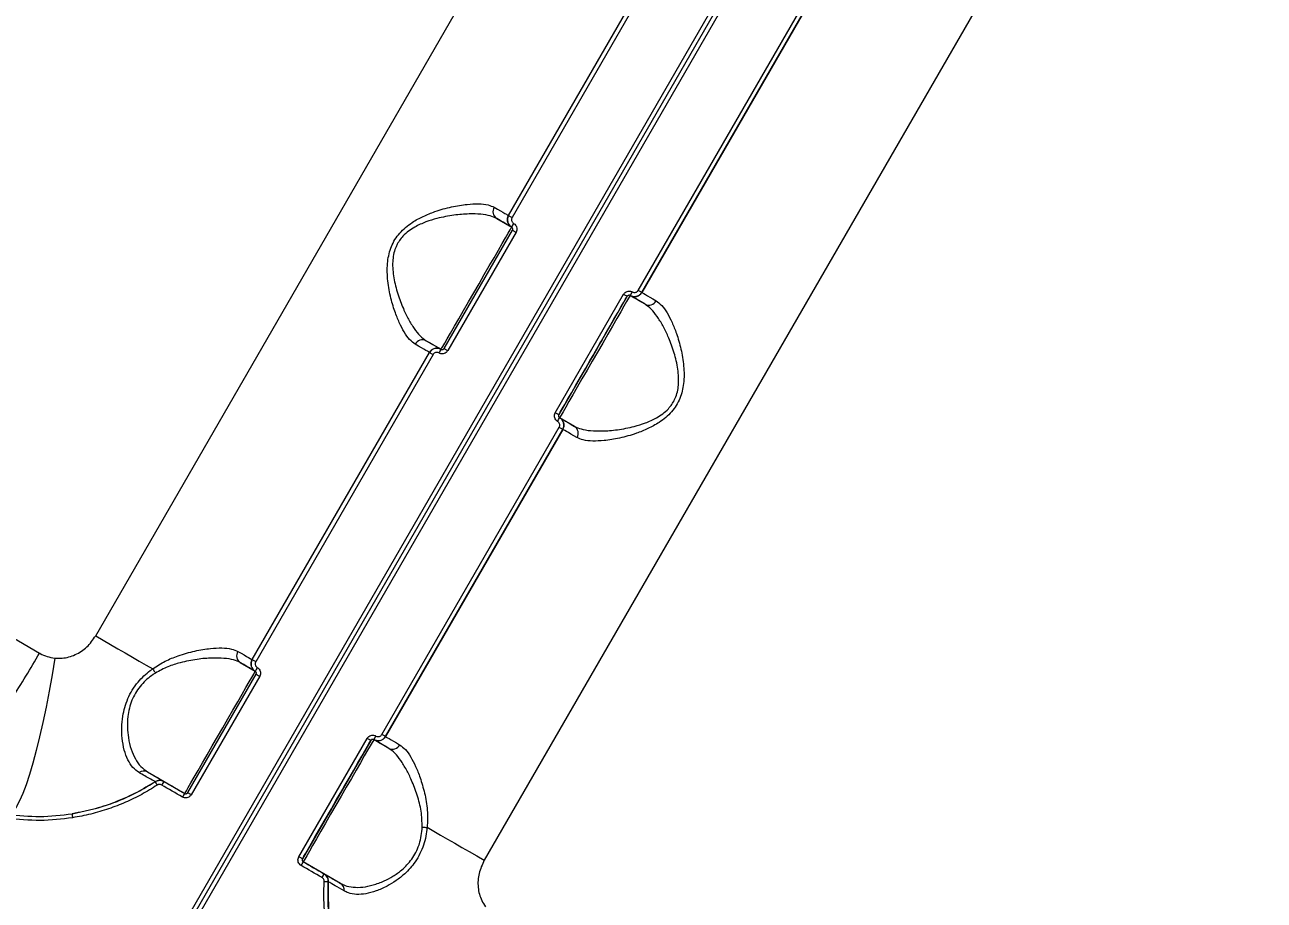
# Model space of a CAD drawing. Header units: millimetres. Extents: x -6006 to 5875, y -6399 to 6717.
# Drawn here: x 1932.2 to 2222.3, y 1506.8 to 1711.7 of the extents above; entities that cross this region are included whole.
import ezdxf

# ---------------------------------------------------------------- set-up
doc = ezdxf.new("R2010")
doc.units = ezdxf.units.MM
for name, color, linetype in [('DIKOM_ОБЪЕКТ', 7, 'Continuous'), ('DIKOM_РАЗМЕР_ЗОНА', 7, 'Continuous'), ('DIKOM_РАЗМЕР_ОБЪЕКТА', 7, 'Continuous')]:
    doc.layers.add(name, color=color, linetype=linetype)
doc.styles.add('style1', font='arial.ttf', dxfattribs={"width": 0.8})
doc.dimstyles.new('1-50', dxfattribs={"dimtxt": 300, "dimasz": 200, "dimexe": 100, "dimexo": 0, "dimgap": 100, "dimtad": 0, "dimdec": 0, "dimtxsty": 'style1', "dimcen": 0, "dimclrd": 7, "dimclre": 7, "dimadec": 1, "dimazin": 2, "dimtfac": 1, "dimtdec": 0, "dimtmove": 1, "dimatfit": 3, "dimfxl": 0, "dimlwd": 25, "dimlwe": 18, "dimarcsym": 0})

# ---------------------------------------------------------------- blocks, each defined once
blk = doc.blocks.new('*D15')
at = {"layer": 'Defpoints', "color": 0, "transparency": 16777216}
for p in [(-4354.46, 4593.05), (3409.28, 4593.05), (-1328.61, -3571.89)]:
    blk.add_point(p, dxfattribs=at)
at = {"layer": 'DIKOM_РАЗМЕР_ОБЪЕКТА', "color": 7, "lineweight": 18, "transparency": 16777216}
for p, q in [((3409.28, 4593.05), (-4454.46, 4593.05)), ((-1328.61, -3571.89), (-4454.46, -3571.89))]:
    blk.add_line(p, q, dxfattribs=at)
at = {"layer": 'DIKOM_РАЗМЕР_ОБЪЕКТА', "color": 7, "lineweight": 25, "transparency": 16777216}
for p, q in [((-4354.46, 4393.05), (-4354.46, 968.7)), ((-4354.46, -3371.89), (-4354.46, 52.46))]:
    blk.add_line(p, q, dxfattribs=at)
at = {"layer": 'DIKOM_РАЗМЕР_ОБЪЕКТА', "color": 7, "transparency": 16777216}
for points in [[(-4387.8, 4393.05), (-4321.13, 4393.05), (-4354.46, 4593.05)], [(-4387.8, -3371.89), (-4321.13, -3371.89), (-4354.46, -3571.89)]]:
    blk.add_solid(points, dxfattribs=at)
at = {"layer": 'DIKOM_РАЗМЕР_ОБЪЕКТА', "color": 0, "transparency": 16777216, "insert": (-4354.46, 510.58), "char_height": 300, "attachment_point": 5, "rotation": 90, "style": 'style1'}
blk.add_mtext('8150', dxfattribs=at)
blk = doc.blocks.new('*D16')
at = {"layer": 'Defpoints', "color": 0, "transparency": 16777216}
for p in [(3934.59, 4272.92), (-3710.11, -290.96), (3934.59, -4791.62)]:
    blk.add_point(p, dxfattribs=at)
at = {"layer": 'DIKOM_РАЗМЕР_ОБЪЕКТА', "color": 7, "lineweight": 18, "transparency": 16777216}
for p, q in [((3934.59, 4272.92), (3934.59, -4891.62)), ((-3710.11, -290.96), (-3710.11, -4891.62))]:
    blk.add_line(p, q, dxfattribs=at)
at = {"layer": 'DIKOM_РАЗМЕР_ОБЪЕКТА', "color": 7, "lineweight": 25, "transparency": 16777216}
for p, q in [((-3510.11, -4791.62), (-1432.64, -4791.62)), ((3734.59, -4791.62), (-518.7, -4791.62))]:
    blk.add_line(p, q, dxfattribs=at)
at = {"layer": 'DIKOM_РАЗМЕР_ОБЪЕКТА', "color": 7, "transparency": 16777216}
for points in [[(-3510.11, -4758.29), (-3510.11, -4824.96), (-3710.11, -4791.62)], [(3734.59, -4758.29), (3734.59, -4824.96), (3934.59, -4791.62)]]:
    blk.add_solid(points, dxfattribs=at)
at = {"layer": 'DIKOM_РАЗМЕР_ОБЪЕКТА', "color": 0, "transparency": 16777216, "insert": (-975.67, -4791.62), "char_height": 300, "attachment_point": 5, "style": 'style1'}
blk.add_mtext('7650', dxfattribs=at)
blk = doc.blocks.new('*D14')
at = {"layer": 'Defpoints', "color": 0, "transparency": 16777216}
for p in [(3463.26, 6716.57), (-5809.49, -5571.89), (-1350.38, -5571.89)]:
    blk.add_point(p, dxfattribs=at)
at = {"layer": 'DIKOM_РАЗМЕР_ЗОНА', "color": 7, "lineweight": 18, "transparency": 16777216}
for p, q in [((3463.26, 6716.57), (-5909.49, 6716.57)), ((-1350.38, -5571.89), (-5909.49, -5571.89))]:
    blk.add_line(p, q, dxfattribs=at)
at = {"layer": 'DIKOM_РАЗМЕР_ЗОНА', "color": 7, "lineweight": 25, "transparency": 16777216}
for p, q in [((-5809.49, 6516.57), (-5809.49, 1149.14)), ((-5809.49, -5371.89), (-5809.49, 69.36))]:
    blk.add_line(p, q, dxfattribs=at)
at = {"layer": 'DIKOM_РАЗМЕР_ЗОНА', "color": 7, "transparency": 16777216}
for points in [[(-5842.83, 6516.57), (-5776.16, 6516.57), (-5809.49, 6716.57)], [(-5842.83, -5371.89), (-5776.16, -5371.89), (-5809.49, -5571.89)]]:
    blk.add_solid(points, dxfattribs=at)
at = {"layer": 'DIKOM_РАЗМЕР_ЗОНА', "color": 0, "transparency": 16777216, "insert": (-5809.49, 609.25), "char_height": 300, "attachment_point": 5, "rotation": 90, "style": 'style1'}
blk.add_mtext('12300', dxfattribs=at)
blk = doc.blocks.new('*D13')
at = {"layer": 'Defpoints', "color": 0, "transparency": 16777216}
for p in [(5874.9, 4901.57), (-5210.11, -1293.83), (5874.9, -6202.3)]:
    blk.add_point(p, dxfattribs=at)
at = {"layer": 'DIKOM_РАЗМЕР_ЗОНА', "color": 7, "lineweight": 18, "transparency": 16777216}
for p, q in [((5874.9, 4901.57), (5874.9, -6302.3)), ((-5210.11, -1293.83), (-5210.11, -6302.3))]:
    blk.add_line(p, q, dxfattribs=at)
at = {"layer": 'DIKOM_РАЗМЕР_ЗОНА', "color": 7, "lineweight": 25, "transparency": 16777216}
for p, q in [((-5010.11, -6202.3), (160.46, -6202.3)), ((5674.9, -6202.3), (1240.24, -6202.3))]:
    blk.add_line(p, q, dxfattribs=at)
at = {"layer": 'DIKOM_РАЗМЕР_ЗОНА', "color": 7, "transparency": 16777216}
for points in [[(-5010.11, -6168.97), (-5010.11, -6235.64), (-5210.11, -6202.3)], [(5674.9, -6168.97), (5674.9, -6235.64), (5874.9, -6202.3)]]:
    blk.add_solid(points, dxfattribs=at)
at = {"layer": 'DIKOM_РАЗМЕР_ЗОНА', "color": 0, "transparency": 16777216, "insert": (700.35, -6202.3), "char_height": 300, "attachment_point": 5, "style": 'style1'}
blk.add_mtext('11100', dxfattribs=at)

msp = doc.modelspace()

# ---------------------------------------------------------------- linework, layer by layer
at = {"layer": 'DIKOM_ОБЪЕКТ', "color": 7, "linetype": 'Continuous', "lineweight": 15}
for p, q in [((1959.91, 1484.89), (2201.91, 1904.05)), ((2202.77, 1903.55), (1960.77, 1484.39)), ((2203.64, 1903.05), (1961.64, 1483.89)), ((1948.81, 1568.67), (2123.81, 1871.78)), ((2214.74, 1819.27), (2039.74, 1516.16)), ((2045.44, 1667.03), (2086.94, 1738.91)), ((2087.77, 1738.43), (2046.27, 1666.55)), ((2075.78, 1649.51), (2117.28, 1721.39)), ((2076.61, 1649.03), (2118.11, 1720.91)), ((2118.11, 1720.91), (2076.61, 1649.03)), ((2042.66, 1666.32), (2046.17, 1664.3)), ((2030.35, 1635.9), (2046.35, 1663.62)), ((2047.19, 1663.13), (2031.19, 1635.42)), ((2056.36, 1620.89), (2072.36, 1648.6)), ((2073.2, 1648.12), (2057.2, 1620.4)), ((2073.2, 1648.12), (2073.2, 1648.12)), ((2073.88, 1648.3), (2073.92, 1648.28)), ((2077.39, 1646.27), (2073.88, 1648.3)), ((2076.61, 1649.03), (2076.61, 1649.03)), ((2026.16, 1637.74), (2029.67, 1635.72)), ((1985.44, 1563.11), (2026.94, 1634.99)), ((2027.77, 1634.51), (1986.27, 1562.63)), ((2029.63, 1635.74), (2029.63, 1635.74)), ((2029.63, 1635.74), (2029.67, 1635.72)), ((2029.67, 1635.72), (2029.67, 1635.72)), ((2057.2, 1620.4), (2057.2, 1620.4)), ((2057.38, 1619.72), (2057.38, 1619.72)), ((2060.89, 1617.69), (2057.38, 1619.72)), ((2015.78, 1545.59), (2057.28, 1617.47)), ((2016.61, 1545.11), (2058.11, 1616.99)), ((2058.11, 1616.99), (2016.61, 1545.11)), ((2058.11, 1616.99), (2058.11, 1616.99)), ((1982.66, 1562.4), (1986.17, 1560.38)), ((1970.35, 1531.98), (1986.35, 1559.69)), ((1987.19, 1559.21), (1971.19, 1531.5)), ((1996.36, 1516.96), (2012.36, 1544.68)), ((2013.2, 1544.19), (1997.2, 1516.48)), ((2013.2, 1544.19), (2013.2, 1544.19)), ((2013.88, 1544.38), (2013.92, 1544.36)), ((2017.39, 1542.35), (2013.88, 1544.38)), ((1960.92, 1536.85), (1969.67, 1531.8)), ((1964.77, 1534.62), (1964.77, 1534.62)), ((1997.2, 1516.48), (1997.2, 1516.48)), ((2006.13, 1510.75), (1997.38, 1515.8)), ((1997.38, 1515.8), (1997.38, 1515.8))]:
    msp.add_line(p, q, dxfattribs=at)
at = {"layer": 'DIKOM_ОБЪЕКТ', "color": 7, "linetype": 'Continuous', "lineweight": 15, "flags": 128}
for points in [[(2042.1, 1668.96), (2042.87, 1668.51), (2043.54, 1668.12), (2044.12, 1667.79), (2044.59, 1667.52), (2044.96, 1667.31), (2045.22, 1667.15), (2045.38, 1667.06), (2045.44, 1667.03)], [(2046.17, 1664.3), (2046.11, 1664.33), (2045.95, 1664.43), (2045.67, 1664.59), (2045.28, 1664.81), (2044.78, 1665.1), (2044.18, 1665.45), (2043.47, 1665.85), (2042.66, 1666.32)], [(2045.44, 1667.03), (2045.45, 1667.02), (2045.5, 1666.99), (2045.57, 1666.95), (2045.68, 1666.89), (2045.8, 1666.82), (2045.95, 1666.74), (2046.1, 1666.65), (2046.27, 1666.55)], [(2029.67, 1635.72), (2029.76, 1635.88), (2030.04, 1636.35), (2030.49, 1637.13), (2031.1, 1638.2), (2031.87, 1639.53), (2032.78, 1641.1), (2033.79, 1642.86), (2034.91, 1644.79), (2036.08, 1646.83), (2037.3, 1648.94), (2038.54, 1651.08), (2039.76, 1653.19), (2040.93, 1655.23), (2042.04, 1657.15), (2043.06, 1658.92), (2043.97, 1660.48), (2044.74, 1661.81), (2045.35, 1662.88), (2045.8, 1663.66), (2046.08, 1664.14), (2046.17, 1664.3)], [(2046.35, 1663.62), (2046.37, 1663.61), (2046.41, 1663.58), (2046.49, 1663.54), (2046.59, 1663.48), (2046.72, 1663.4), (2046.86, 1663.32), (2047.02, 1663.23), (2047.19, 1663.13)], [(2057.2, 1620.4), (2057.29, 1620.56), (2057.55, 1621.02), (2057.99, 1621.77), (2058.59, 1622.81), (2059.33, 1624.1), (2060.21, 1625.62), (2061.2, 1627.33), (2062.28, 1629.2), (2063.42, 1631.17), (2064.6, 1633.22), (2065.8, 1635.29), (2066.98, 1637.34), (2068.12, 1639.32), (2069.2, 1641.19), (2070.19, 1642.9), (2071.06, 1644.42), (2071.81, 1645.71), (2072.41, 1646.74), (2072.84, 1647.5), (2073.11, 1647.96), (2073.2, 1648.12)], [(2073.88, 1648.3), (2073.79, 1648.14), (2073.52, 1647.66), (2073.06, 1646.88), (2072.45, 1645.81), (2071.68, 1644.48), (2070.78, 1642.92), (2069.76, 1641.15), (2068.65, 1639.23), (2067.47, 1637.19), (2066.25, 1635.08), (2065.02, 1632.94), (2063.8, 1630.83), (2062.62, 1628.79), (2061.51, 1626.86), (2060.49, 1625.1), (2059.58, 1623.53), (2058.82, 1622.2), (2058.2, 1621.13), (2057.75, 1620.35), (2057.47, 1619.88), (2057.38, 1619.72)], [(2073.2, 1648.12), (2073.18, 1648.13), (2073.13, 1648.15), (2073.06, 1648.2), (2072.95, 1648.26), (2072.83, 1648.33), (2072.68, 1648.41), (2072.53, 1648.5), (2072.36, 1648.6)], [(2077.39, 1646.27), (2076.58, 1646.74), (2075.87, 1647.15), (2075.27, 1647.5), (2074.77, 1647.79), (2074.38, 1648.01), (2074.1, 1648.17), (2073.94, 1648.27), (2073.88, 1648.3)], [(2076.61, 1649.03), (2076.6, 1649.04), (2076.55, 1649.07), (2076.47, 1649.11), (2076.37, 1649.17), (2076.25, 1649.24), (2076.1, 1649.33), (2075.95, 1649.42), (2075.78, 1649.51)], [(2076.61, 1649.03), (2076.67, 1649), (2076.82, 1648.91), (2077.09, 1648.76), (2077.46, 1648.54), (2077.93, 1648.27), (2078.51, 1647.94), (2079.18, 1647.55), (2079.95, 1647.1)], [(2026.94, 1634.99), (2026.88, 1635.02), (2026.72, 1635.11), (2026.46, 1635.26), (2026.09, 1635.48), (2025.62, 1635.75), (2025.04, 1636.08), (2024.37, 1636.47), (2023.6, 1636.92)], [(2026.16, 1637.74), (2026.97, 1637.28), (2027.68, 1636.87), (2028.28, 1636.52), (2028.78, 1636.23), (2029.17, 1636.01), (2029.45, 1635.85), (2029.61, 1635.75), (2029.67, 1635.72)], [(2065.2, 1634.26), (2065.83, 1635.36), (2066.42, 1636.37), (2066.9, 1637.2), (2067.25, 1637.8), (2067.43, 1638.12), (2067.43, 1638.12), (2067.25, 1637.8), (2066.9, 1637.2), (2066.41, 1636.37), (2065.83, 1635.36), (2065.2, 1634.26), (2064.56, 1633.16), (2063.98, 1632.15), (2063.5, 1631.31), (2063.15, 1630.71), (2062.97, 1630.4), (2062.97, 1630.4), (2063.15, 1630.71), (2063.5, 1631.31), (2063.98, 1632.15), (2064.56, 1633.16), (2065.2, 1634.26)], [(2026.94, 1634.99), (2026.95, 1634.98), (2027, 1634.95), (2027.07, 1634.91), (2027.18, 1634.85), (2027.3, 1634.78), (2027.45, 1634.69), (2027.6, 1634.6), (2027.77, 1634.51)], [(2030.35, 1635.9), (2030.37, 1635.89), (2030.41, 1635.87), (2030.49, 1635.82), (2030.59, 1635.76), (2030.72, 1635.69), (2030.86, 1635.61), (2031.02, 1635.52), (2031.19, 1635.42)], [(2057.2, 1620.4), (2057.18, 1620.41), (2057.13, 1620.44), (2057.06, 1620.48), (2056.95, 1620.54), (2056.83, 1620.62), (2056.68, 1620.7), (2056.53, 1620.79), (2056.36, 1620.89)], [(2057.38, 1619.72), (2057.44, 1619.69), (2057.6, 1619.59), (2057.88, 1619.43), (2058.27, 1619.21), (2058.77, 1618.92), (2059.37, 1618.57), (2060.08, 1618.16), (2060.89, 1617.69)], [(2058.11, 1616.99), (2058.1, 1617), (2058.05, 1617.02), (2057.97, 1617.07), (2057.87, 1617.13), (2057.75, 1617.2), (2057.6, 1617.28), (2057.45, 1617.37), (2057.28, 1617.47)], [(2061.45, 1615.06), (2060.68, 1615.51), (2060.01, 1615.89), (2059.43, 1616.23), (2058.96, 1616.5), (2058.59, 1616.71), (2058.32, 1616.87), (2058.17, 1616.96), (2058.11, 1616.99)], [(1925.76, 1570.37), (1935.69, 1564.64)], [(1948.81, 1568.67), (1950.57, 1567.65), (1952.31, 1566.64), (1954.03, 1565.65), (1955.73, 1564.67), (1957.39, 1563.71), (1959.02, 1562.77), (1960.61, 1561.85), (1962.15, 1560.96)], [(1939.22, 1563.47), (1938.59, 1559.57), (1937.92, 1555.74), (1937.21, 1552.01), (1936.46, 1548.43), (1935.69, 1545.02), (1934.9, 1541.83), (1934.1, 1538.88), (1933.3, 1536.2), (1932.51, 1533.83), (1931.73, 1531.77), (1930.97, 1530.06), (1930.25, 1528.71), (1929.56, 1527.73), (1928.91, 1527.14), (1928.31, 1526.93)], [(1982.1, 1565.04), (1982.87, 1564.59), (1983.54, 1564.2), (1984.12, 1563.87), (1984.59, 1563.6), (1984.96, 1563.38), (1985.22, 1563.23), (1985.38, 1563.14), (1985.44, 1563.11)], [(1986.17, 1560.38), (1986.11, 1560.41), (1985.95, 1560.5), (1985.67, 1560.66), (1985.28, 1560.89), (1984.78, 1561.17), (1984.18, 1561.52), (1983.47, 1561.93), (1982.66, 1562.4)], [(1985.44, 1563.11), (1985.45, 1563.1), (1985.5, 1563.07), (1985.57, 1563.03), (1985.68, 1562.97), (1985.8, 1562.9), (1985.95, 1562.81), (1986.1, 1562.72), (1986.27, 1562.63)], [(1969.67, 1531.8), (1969.76, 1531.96), (1970.04, 1532.43), (1970.49, 1533.21), (1971.1, 1534.28), (1971.87, 1535.61), (1972.78, 1537.18), (1973.79, 1538.94), (1974.91, 1540.86), (1976.08, 1542.91), (1977.3, 1545.02), (1978.54, 1547.15), (1979.76, 1549.26), (1980.93, 1551.31), (1982.04, 1553.23), (1983.06, 1554.99), (1983.97, 1556.56), (1984.74, 1557.89), (1985.35, 1558.96), (1985.8, 1559.74), (1986.08, 1560.22), (1986.17, 1560.38)], [(1986.35, 1559.69), (1986.37, 1559.68), (1986.41, 1559.66), (1986.49, 1559.61), (1986.59, 1559.55), (1986.72, 1559.48), (1986.86, 1559.4), (1987.02, 1559.31), (1987.19, 1559.21)], [(1997.2, 1516.48), (1997.29, 1516.63), (1997.55, 1517.09), (1997.99, 1517.85), (1998.59, 1518.89), (1999.33, 1520.18), (2000.21, 1521.7), (2001.2, 1523.41), (2002.28, 1525.27), (2003.42, 1527.25), (2004.6, 1529.3), (2005.8, 1531.37), (2006.98, 1533.42), (2008.12, 1535.4), (2009.2, 1537.26), (2010.19, 1538.97), (2011.06, 1540.49), (2011.81, 1541.78), (2012.41, 1542.82), (2012.84, 1543.58), (2013.11, 1544.04), (2013.2, 1544.19)], [(2013.88, 1544.38), (2013.79, 1544.22), (2013.52, 1543.74), (2013.06, 1542.96), (2012.45, 1541.89), (2011.68, 1540.56), (2010.78, 1538.99), (2009.76, 1537.23), (2008.65, 1535.31), (2007.47, 1533.26), (2006.25, 1531.15), (2005.02, 1529.02), (2003.8, 1526.91), (2002.62, 1524.86), (2001.51, 1522.94), (2000.49, 1521.18), (1999.58, 1519.61), (1998.82, 1518.28), (1998.2, 1517.21), (1997.75, 1516.43), (1997.47, 1515.96), (1997.38, 1515.8)], [(2013.2, 1544.19), (2013.18, 1544.2), (2013.13, 1544.23), (2013.06, 1544.27), (2012.95, 1544.33), (2012.83, 1544.41), (2012.68, 1544.49), (2012.53, 1544.58), (2012.36, 1544.68)], [(2017.39, 1542.35), (2016.58, 1542.82), (2015.87, 1543.23), (2015.27, 1543.58), (2014.77, 1543.86), (2014.38, 1544.09), (2014.1, 1544.25), (2013.94, 1544.34), (2013.88, 1544.38)], [(2016.61, 1545.11), (2016.6, 1545.12), (2016.55, 1545.14), (2016.47, 1545.19), (2016.37, 1545.25), (2016.25, 1545.32), (2016.1, 1545.4), (2015.95, 1545.49), (2015.78, 1545.59)], [(2016.61, 1545.11), (2016.67, 1545.08), (2016.82, 1544.99), (2017.09, 1544.83), (2017.46, 1544.62), (2017.93, 1544.35), (2018.51, 1544.01), (2019.18, 1543.62), (2019.95, 1543.18)], [(1964.81, 1534.6), (1965.41, 1534.25), (1966.02, 1533.9), (1966.63, 1533.55), (1967.24, 1533.2), (1967.84, 1532.85), (1968.45, 1532.5), (1969.06, 1532.15), (1969.67, 1531.8)], [(1969.13, 1530.95), (1968.53, 1531.3), (1967.92, 1531.65), (1967.31, 1532.01), (1966.7, 1532.36), (1966.09, 1532.71), (1965.48, 1533.06), (1964.87, 1533.41), (1964.26, 1533.76)], [(1970.35, 1531.98), (1970.37, 1531.97), (1970.41, 1531.94), (1970.49, 1531.9), (1970.59, 1531.84), (1970.72, 1531.77), (1970.86, 1531.68), (1971.02, 1531.59), (1971.19, 1531.5)], [(2005.2, 1530.34), (2005.83, 1531.43), (2006.42, 1532.44), (2006.9, 1533.28), (2007.25, 1533.88), (2007.43, 1534.19), (2007.43, 1534.19), (2007.24, 1533.88), (2006.9, 1533.28), (2006.41, 1532.44), (2005.83, 1531.43), (2005.2, 1530.34), (2004.56, 1529.24), (2003.98, 1528.23), (2003.5, 1527.39), (2003.15, 1526.79), (2002.97, 1526.48), (2002.97, 1526.48), (2003.15, 1526.79), (2003.5, 1527.39), (2003.98, 1528.23), (2004.56, 1529.24), (2005.2, 1530.34)], [(2026.4, 1523.87), (2027.94, 1522.98), (2029.53, 1522.06), (2031.16, 1521.12), (2032.83, 1520.16), (2034.52, 1519.18), (2036.24, 1518.19), (2037.98, 1517.18), (2039.74, 1516.16)], [(1997.2, 1516.48), (1997.18, 1516.49), (1997.13, 1516.52), (1997.06, 1516.56), (1996.95, 1516.62), (1996.83, 1516.69), (1996.68, 1516.78), (1996.53, 1516.87), (1996.36, 1516.96)], [(2001.79, 1512.1), (2001.18, 1512.45), (2000.57, 1512.8), (1999.96, 1513.15), (1999.35, 1513.51), (1998.74, 1513.86), (1998.13, 1514.21), (1997.52, 1514.56), (1996.91, 1514.91)], [(1997.38, 1515.8), (1997.99, 1515.45), (1998.6, 1515.1), (1999.2, 1514.74), (1999.81, 1514.39), (2000.42, 1514.04), (2001.03, 1513.69), (2001.63, 1513.34), (2002.24, 1512.99)]]:
    msp.add_lwpolyline(points, dxfattribs=at)
at = {"layer": 'DIKOM_ОБЪЕКТ', "color": 7, "linetype": 'Continuous', "lineweight": 15}
for centre, radius, start, end in [((2043.7, 1667.93), 1.91, 147.2546, 236.9466), ((2047.17, 1666.03), 2, 150, 240), ((2052.18, 1661.69), 6.56, 147.819, 156.5723), ((2068.59, 1652.22), 6.58, 323.4631, 332.186), ((2074.88, 1650.03), 2, 241.1812, 330), ((2078.26, 1647.98), 1.91, 243.0461, 332.7533), ((2025.29, 1636.04), 1.91, 63.0423, 152.7602), ((2028.67, 1633.99), 2, 82.1486, 150), ((2034.93, 1631.81), 6.56, 143.4358, 152.1903), ((2051.32, 1622.35), 6.6, 327.835, 336.5258), ((2056.38, 1617.99), 2, 330, 60), ((2059.85, 1616.09), 1.91, 327.2508, 56.9504), ((1731.11, 1682.61), 236.16, 327.0016, 330.0303), ((1983.7, 1564), 1.91, 147.2485, 236.9527), ((1968.73, 1564.48), 7.45, 208.1255, 217.181), ((1987.17, 1562.11), 2, 150, 240), ((1992.18, 1557.77), 6.55, 147.8142, 156.5708), ((2008.57, 1548.31), 6.61, 323.4842, 332.165), ((2014.88, 1546.11), 2, 241.1812, 330), ((2018.26, 1544.05), 1.91, 243.0423, 332.7602), ((1960.09, 1535.29), 1.76, 61.8337, 128.8508), ((1963.81, 1532.87), 2, 61.1812, 123.1329), ((1971.19, 1539.22), 9.68, 208.8457, 214.484), ((1968.62, 1531.53), 4.9, 141.1745, 152.9059), ((1974.92, 1527.9), 6.54, 143.4232, 152.1956), ((1946.87, 1526.89), 3.55, 177.4539, 192.7875), ((2026.16, 1531.34), 7.48, 262.8267, 271.8543), ((1991.31, 1518.44), 6.62, 327.8427, 336.5118), ((1997.69, 1514.75), 4.88, 327.0527, 338.8409), ((2001.24, 1511.26), 2, 356.8671, 60), ((2003.04, 1520.82), 9.67, 265.5067, 271.151), ((2005.2, 1509.25), 1.76, 351.1521, 58.151)]:
    msp.add_arc(centre, radius, start, end, dxfattribs=at)
for points, knots in [([(2023.6, 1636.92), (2023.15, 1637.24), (2022.26, 1637.9), (2021.01, 1639.69), (2019.84, 1641.93), (2018.73, 1644.73), (2017.73, 1648.15), (2017.04, 1652.1), (2016.98, 1656.08), (2017.71, 1659.25), (2018.82, 1661.43), (2019.95, 1662.94), (2021.32, 1664.28), (2023.17, 1665.65), (2025.49, 1666.91), (2028.62, 1668.15), (2032.14, 1669.13), (2035.59, 1669.69), (2038.46, 1669.82), (2040.63, 1669.61), (2041.64, 1669.16), (2042.1, 1668.96)], [0, 0, 0, 0, 0.054583, 0.111031, 0.165946, 0.222014, 0.289073, 0.35796, 0.422673, 0.477404, 0.50475, 0.533099, 0.562355, 0.592384, 0.639889, 0.688585, 0.759285, 0.83206, 0.89016, 0.949867, 1, 1, 1, 1]), ([(2042.66, 1666.32), (2042.18, 1666.54), (2041.15, 1667.02), (2038.95, 1667.37), (2036.09, 1667.45), (2032.64, 1667.17), (2029.18, 1666.52), (2026.07, 1665.57), (2023.82, 1664.57), (2022.02, 1663.41), (2020.48, 1662.06), (2019.49, 1660.64), (2018.85, 1659.14), (2018.49, 1657.86), (2018.21, 1655.49), (2018.5, 1652.32), (2019.46, 1648.62), (2020.69, 1645.39), (2022.02, 1642.68), (2023.33, 1640.54), (2024.72, 1638.78), (2025.68, 1638.09), (2026.16, 1637.74)], [0, 0, 0, 0, 0.050714, 0.109914, 0.170723, 0.242652, 0.316472, 0.363748, 0.411986, 0.440046, 0.468857, 0.5101, 0.521085, 0.546819, 0.573409, 0.636933, 0.704611, 0.774151, 0.830253, 0.88733, 0.942881, 1, 1, 1, 1]), ([(2046.17, 1664.3), (2046.04, 1664.38), (2045.73, 1664.59), (2045.37, 1665.08), (2045.15, 1665.72), (2045.16, 1666.41), (2045.34, 1666.83), (2045.44, 1667.03)], [0, 0, 0, 0, 0.141724, 0.356416, 0.570956, 0.785471, 1, 1, 1, 1]), ([(2046.27, 1666.55), (2046.22, 1666.45), (2046.13, 1666.24), (2046.13, 1665.9), (2046.23, 1665.57), (2046.42, 1665.33), (2046.57, 1665.23), (2046.63, 1665.18)], [0, 0, 0, 0, 0.214267, 0.428649, 0.643251, 0.858151, 1, 1, 1, 1]), ([(2046.63, 1665.18), (2046.73, 1665.12), (2046.96, 1664.97), (2047.24, 1664.6), (2047.4, 1664.11), (2047.4, 1663.6), (2047.26, 1663.29), (2047.19, 1663.13)], [0, 0, 0, 0, 0.141842, 0.356784, 0.571338, 0.785709, 1, 1, 1, 1]), ([(2046.35, 1663.62), (2046.37, 1663.67), (2046.42, 1663.77), (2046.42, 1663.94), (2046.37, 1664.1), (2046.28, 1664.23), (2046.2, 1664.28), (2046.17, 1664.3)], [0, 0, 0, 0, 0.213944, 0.428123, 0.642708, 0.857982, 1, 1, 1, 1]), ([(2072.36, 1648.6), (2072.42, 1648.69), (2072.58, 1648.92), (2072.94, 1649.2), (2073.43, 1649.36), (2073.95, 1649.36), (2074.26, 1649.22), (2074.41, 1649.15)], [0, 0, 0, 0, 0.140599, 0.355149, 0.569917, 0.784898, 1, 1, 1, 1]), ([(2073.88, 1648.3), (2073.83, 1648.32), (2073.73, 1648.37), (2073.55, 1648.37), (2073.39, 1648.32), (2073.27, 1648.22), (2073.22, 1648.15), (2073.2, 1648.12)], [0, 0, 0, 0, 0.215532, 0.430521, 0.645302, 0.859441, 1, 1, 1, 1]), ([(2076.61, 1649.03), (2076.53, 1648.91), (2076.32, 1648.6), (2075.84, 1648.23), (2075.19, 1648.02), (2074.5, 1648.02), (2074.09, 1648.21), (2073.88, 1648.3)], [0, 0, 0, 0, 0.140761, 0.355465, 0.570299, 0.785137, 1, 1, 1, 1]), ([(2074.41, 1649.15), (2074.52, 1649.1), (2074.72, 1649.01), (2075.07, 1649), (2075.39, 1649.11), (2075.64, 1649.29), (2075.74, 1649.45), (2075.78, 1649.51)], [0, 0, 0, 0, 0.21523, 0.43013, 0.644969, 0.859462, 1, 1, 1, 1]), ([(2060.89, 1617.69), (2061.37, 1617.47), (2062.4, 1616.99), (2064.61, 1616.65), (2067.46, 1616.56), (2070.91, 1616.85), (2074.37, 1617.5), (2077.48, 1618.45), (2079.73, 1619.45), (2081.54, 1620.61), (2083.07, 1621.95), (2084.06, 1623.38), (2084.71, 1624.88), (2085.07, 1626.16), (2085.34, 1628.53), (2085.05, 1631.69), (2084.09, 1635.4), (2082.86, 1638.63), (2081.53, 1641.33), (2080.22, 1643.47), (2078.83, 1645.24), (2077.87, 1645.93), (2077.39, 1646.27)], [0, 0, 0, 0, 0.050715, 0.109916, 0.170724, 0.242654, 0.316474, 0.363751, 0.411987, 0.440046, 0.468857, 0.5101, 0.521086, 0.546819, 0.573409, 0.636933, 0.704611, 0.774149, 0.830251, 0.887329, 0.942878, 1, 1, 1, 1]), ([(2079.95, 1647.1), (2080.4, 1646.77), (2081.3, 1646.1), (2082.55, 1644.31), (2083.71, 1642.08), (2084.83, 1639.26), (2085.84, 1635.85), (2086.51, 1631.89), (2086.57, 1627.93), (2085.84, 1624.75), (2084.72, 1622.58), (2083.6, 1621.06), (2082.23, 1619.73), (2080.37, 1618.36), (2078.05, 1617.1), (2074.91, 1615.85), (2071.39, 1614.88), (2067.93, 1614.32), (2065.08, 1614.2), (2062.91, 1614.41), (2061.91, 1614.85), (2061.45, 1615.06)], [0, 0, 0, 0, 0.055476, 0.111025, 0.166497, 0.222006, 0.290024, 0.357964, 0.422676, 0.477406, 0.505247, 0.533095, 0.562711, 0.592376, 0.640429, 0.688581, 0.760326, 0.832062, 0.890999, 0.949868, 1, 1, 1, 1]), ([(2026.94, 1634.99), (2027.02, 1635.11), (2027.22, 1635.42), (2027.71, 1635.79), (2028.36, 1636), (2029.05, 1636), (2029.46, 1635.81), (2029.67, 1635.72)], [0, 0, 0, 0, 0.140687, 0.355478, 0.570304, 0.785146, 1, 1, 1, 1]), ([(2029.13, 1634.87), (2029.03, 1634.92), (2028.82, 1635.01), (2028.48, 1635.01), (2028.15, 1634.91), (2027.91, 1634.72), (2027.81, 1634.57), (2027.77, 1634.51)], [0, 0, 0, 0, 0.215116, 0.430195, 0.645061, 0.859506, 1, 1, 1, 1]), ([(2031.19, 1635.42), (2031.13, 1635.33), (2030.97, 1635.1), (2030.6, 1634.82), (2030.12, 1634.66), (2029.6, 1634.66), (2029.29, 1634.8), (2029.13, 1634.87)], [0, 0, 0, 0, 0.140597, 0.355143, 0.569922, 0.784901, 1, 1, 1, 1]), ([(2029.67, 1635.72), (2029.72, 1635.7), (2029.82, 1635.65), (2029.99, 1635.65), (2030.16, 1635.7), (2030.28, 1635.8), (2030.33, 1635.87), (2030.35, 1635.9)], [0, 0, 0, 0, 0.215603, 0.430606, 0.645401, 0.859553, 1, 1, 1, 1]), ([(2056.91, 1618.83), (2056.82, 1618.9), (2056.59, 1619.05), (2056.31, 1619.42), (2056.15, 1619.9), (2056.15, 1620.42), (2056.29, 1620.73), (2056.36, 1620.89)], [0, 0, 0, 0, 0.141849, 0.356701, 0.571316, 0.785697, 1, 1, 1, 1]), ([(2057.28, 1617.47), (2057.33, 1617.57), (2057.42, 1617.78), (2057.42, 1618.12), (2057.31, 1618.44), (2057.13, 1618.69), (2056.98, 1618.79), (2056.91, 1618.83)], [0, 0, 0, 0, 0.214241, 0.428599, 0.643173, 0.858047, 1, 1, 1, 1]), ([(2057.2, 1620.4), (2057.17, 1620.35), (2057.13, 1620.25), (2057.13, 1620.08), (2057.18, 1619.91), (2057.27, 1619.79), (2057.35, 1619.74), (2057.38, 1619.72)], [0, 0, 0, 0, 0.21392, 0.428226, 0.642786, 0.857913, 1, 1, 1, 1]), ([(2057.38, 1619.72), (2057.5, 1619.64), (2057.81, 1619.43), (2058.18, 1618.94), (2058.39, 1618.3), (2058.39, 1617.6), (2058.21, 1617.19), (2058.11, 1616.99)], [0, 0, 0, 0, 0.1417, 0.356389, 0.570963, 0.785438, 1, 1, 1, 1]), ([(1939.22, 1563.47), (1939.81, 1563.44), (1941.44, 1563.36), (1944.11, 1564.14), (1946.9, 1565.94), (1948.17, 1567.75), (1948.81, 1568.67)], [0, 0, 0, 0, 0.152964, 0.42838, 0.711442, 1, 1, 1, 1]), ([(1935.69, 1564.64), (1935.74, 1564.61), (1936.3, 1564.29), (1937.45, 1563.77), (1938.62, 1563.57), (1939.22, 1563.47)], [0, 0, 0, 0, 0.046835, 0.514272, 1, 1, 1, 1]), ([(1962.15, 1560.96), (1963.12, 1561.59), (1965.05, 1562.84), (1968.44, 1564.16), (1972.06, 1565.2), (1975.53, 1565.76), (1978.4, 1565.9), (1980.61, 1565.69), (1981.62, 1565.24), (1982.1, 1565.04)], [0, 0, 0, 0, 0.128153, 0.256739, 0.426816, 0.596876, 0.737309, 0.87757, 1, 1, 1, 1]), ([(1982.66, 1562.4), (1982.17, 1562.63), (1981.11, 1563.11), (1978.87, 1563.45), (1976, 1563.53), (1972.54, 1563.24), (1968.99, 1562.54), (1965.65, 1561.54), (1963.75, 1560.5), (1962.79, 1559.97)], [0, 0, 0, 0, 0.122707, 0.262459, 0.406016, 0.574921, 0.748265, 0.87237, 1, 1, 1, 1]), ([(1958.98, 1536.67), (1958.48, 1537.02), (1957.46, 1537.75), (1956.31, 1539.58), (1955.44, 1541.9), (1954.98, 1544.48), (1954.87, 1547.19), (1955.08, 1549.62), (1955.58, 1551.93), (1956.3, 1553.99), (1957.34, 1556.02), (1959.02, 1558.33), (1960.75, 1559.93), (1961.96, 1560.82), (1962.15, 1560.96)], [0, 0, 0, 0, 0.108477, 0.220217, 0.327646, 0.438306, 0.523801, 0.611504, 0.674512, 0.739084, 0.802773, 0.868894, 0.979729, 1, 1, 1, 1]), ([(1986.17, 1560.38), (1986.04, 1560.46), (1985.73, 1560.67), (1985.37, 1561.15), (1985.15, 1561.8), (1985.16, 1562.49), (1985.34, 1562.9), (1985.44, 1563.11)], [0, 0, 0, 0, 0.1417, 0.356389, 0.570951, 0.785465, 1, 1, 1, 1]), ([(1986.27, 1562.63), (1986.22, 1562.53), (1986.13, 1562.32), (1986.13, 1561.97), (1986.23, 1561.65), (1986.42, 1561.41), (1986.57, 1561.3), (1986.63, 1561.26)], [0, 0, 0, 0, 0.21424, 0.428598, 0.643173, 0.858046, 1, 1, 1, 1]), ([(1986.63, 1561.26), (1986.73, 1561.2), (1986.96, 1561.04), (1987.24, 1560.68), (1987.4, 1560.19), (1987.4, 1559.67), (1987.26, 1559.36), (1987.19, 1559.21)], [0, 0, 0, 0, 0.14185, 0.356701, 0.571316, 0.785697, 1, 1, 1, 1]), ([(1962.79, 1559.97), (1962.6, 1559.85), (1961.43, 1559.08), (1959.82, 1557.7), (1958.31, 1555.69), (1957.64, 1554.44), (1957.08, 1553.12), (1956.64, 1551.71), (1956.27, 1549.53), (1956.19, 1547.2), (1956.45, 1544.6), (1957.06, 1542.09), (1958.05, 1539.82), (1959.32, 1537.99), (1960.39, 1537.23), (1960.92, 1536.85)], [0, 0, 0, 0, 0.020101, 0.128733, 0.18636, 0.243993, 0.254851, 0.317664, 0.380578, 0.467543, 0.554624, 0.665371, 0.776165, 0.888092, 1, 1, 1, 1]), ([(1986.35, 1559.69), (1986.37, 1559.74), (1986.42, 1559.85), (1986.42, 1560.02), (1986.37, 1560.18), (1986.28, 1560.3), (1986.2, 1560.36), (1986.17, 1560.38)], [0, 0, 0, 0, 0.214024, 0.428172, 0.64278, 0.85791, 1, 1, 1, 1]), ([(2012.36, 1544.68), (2012.42, 1544.77), (2012.58, 1545), (2012.94, 1545.27), (2013.43, 1545.43), (2013.95, 1545.43), (2014.26, 1545.29), (2014.41, 1545.22)], [0, 0, 0, 0, 0.140637, 0.35515, 0.569927, 0.784903, 1, 1, 1, 1]), ([(2013.88, 1544.38), (2013.83, 1544.4), (2013.73, 1544.45), (2013.55, 1544.45), (2013.39, 1544.39), (2013.27, 1544.3), (2013.22, 1544.22), (2013.2, 1544.19)], [0, 0, 0, 0, 0.215542, 0.430844, 0.645347, 0.859736, 1, 1, 1, 1]), ([(2016.61, 1545.11), (2016.53, 1544.99), (2016.32, 1544.68), (2015.84, 1544.31), (2015.19, 1544.1), (2014.5, 1544.1), (2014.09, 1544.28), (2013.88, 1544.38)], [0, 0, 0, 0, 0.140764, 0.355472, 0.570299, 0.785217, 1, 1, 1, 1]), ([(2014.41, 1545.22), (2014.52, 1545.18), (2014.72, 1545.08), (2015.07, 1545.08), (2015.39, 1545.19), (2015.64, 1545.37), (2015.74, 1545.53), (2015.78, 1545.59)], [0, 0, 0, 0, 0.21526, 0.430188, 0.645056, 0.859504, 1, 1, 1, 1]), ([(2019.95, 1543.18), (2020.4, 1542.84), (2021.3, 1542.18), (2022.55, 1540.39), (2023.71, 1538.16), (2024.83, 1535.34), (2025.82, 1531.92), (2026.56, 1528), (2026.45, 1525.21), (2026.4, 1523.87)], [0, 0, 0, 0, 0.131661, 0.26349, 0.395142, 0.526876, 0.6883, 0.849533, 1, 1, 1, 1]), ([(2025.22, 1523.92), (2025.18, 1525.18), (2025.1, 1527.8), (2024.08, 1531.47), (2022.86, 1534.7), (2021.53, 1537.41), (2020.22, 1539.55), (2018.83, 1541.32), (2017.87, 1542), (2017.39, 1542.35)], [0, 0, 0, 0, 0.146377, 0.305495, 0.46899, 0.600897, 0.735097, 0.865703, 1, 1, 1, 1]), ([(1962.71, 1534.55), (1961.3, 1533.68), (1958.46, 1531.94), (1953.76, 1529.83), (1948.71, 1528.09), (1945.13, 1527.4), (1943.32, 1527.05)], [0, 0, 0, 0, 0.237382, 0.477156, 0.737004, 1, 1, 1, 1]), ([(1943.32, 1527.05), (1946.03, 1527.61), (1950.12, 1528.46), (1955.34, 1530.52), (1959.15, 1532.34), (1961.54, 1533.82), (1962.71, 1534.55)], [0, 0, 0, 0, 0.395172, 0.598671, 0.802175, 1, 1, 1, 1]), ([(1962.71, 1534.55), (1962.63, 1534.59), (1962.46, 1534.69), (1961.24, 1535.38), (1959.95, 1536.12), (1959.2, 1536.54), (1958.98, 1536.67)], [0, 0, 0, 0, 0.336235, 0.682233, 0.908786, 1, 1, 1, 1]), ([(1960.92, 1536.85), (1961.65, 1536.42), (1963.16, 1535.55), (1964.52, 1534.77), (1964.71, 1534.66), (1964.81, 1534.6)], [0, 0, 0, 0, 0.317516, 0.653916, 1, 1, 1, 1]), ([(1962.71, 1534.55), (1962.76, 1534.58), (1963.01, 1534.73), (1963.5, 1534.88), (1964.19, 1534.88), (1964.6, 1534.7), (1964.81, 1534.6)], [0, 0, 0, 0, 0.080642, 0.387069, 0.693578, 1, 1, 1, 1]), ([(1963.21, 1533.74), (1962.01, 1532.99), (1959.61, 1531.51), (1955.8, 1529.68), (1951.82, 1528.13), (1947.68, 1526.9), (1944.83, 1526.37), (1943.41, 1526.11)], [0, 0, 0, 0, 0.197681, 0.395388, 0.593088, 0.79654, 1, 1, 1, 1]), ([(1964.26, 1533.76), (1964.16, 1533.81), (1963.95, 1533.9), (1963.61, 1533.9), (1963.36, 1533.83), (1963.24, 1533.75), (1963.21, 1533.74)], [0, 0, 0, 0, 0.306736, 0.613218, 0.919403, 1, 1, 1, 1]), ([(1969.67, 1531.8), (1969.72, 1531.77), (1969.82, 1531.73), (1969.99, 1531.73), (1970.16, 1531.78), (1970.28, 1531.87), (1970.33, 1531.95), (1970.35, 1531.98)], [0, 0, 0, 0, 0.215354, 0.430695, 0.645524, 0.859711, 1, 1, 1, 1]), ([(1971.19, 1531.5), (1971.13, 1531.41), (1970.97, 1531.17), (1970.6, 1530.9), (1970.12, 1530.74), (1969.6, 1530.74), (1969.29, 1530.88), (1969.13, 1530.95)], [0, 0, 0, 0, 0.140597, 0.355142, 0.569906, 0.784883, 1, 1, 1, 1]), ([(1943.41, 1526.11), (1940.88, 1525.8), (1935.76, 1525.18), (1930.65, 1525.72), (1928.07, 1526)], [0, 0, 0, 0, 0.494171, 1, 1, 1, 1]), ([(1928.31, 1526.93), (1930.78, 1526.67), (1935.78, 1526.13), (1940.79, 1526.74), (1943.32, 1527.05)], [0, 0, 0, 0, 0.494158, 1, 1, 1, 1]), ([(2006.13, 1510.75), (2006.47, 1510.57), (2007.35, 1510.13), (2009.07, 1509.79), (2011.29, 1509.82), (2013.74, 1510.31), (2016.14, 1511.18), (2018.41, 1512.38), (2020.65, 1513.96), (2022.51, 1515.89), (2023.79, 1517.97), (2024.31, 1519.22), (2024.74, 1520.54), (2025.07, 1521.95), (2025.17, 1523.26), (2025.22, 1523.92)], [0, 0, 0, 0, 0.065389, 0.170368, 0.277942, 0.381811, 0.488409, 0.569565, 0.652798, 0.760417, 0.81516, 0.871885, 0.880045, 0.9392, 1, 1, 1, 1]), ([(2026.4, 1523.87), (2026.31, 1523.18), (2026.13, 1521.78), (2025.57, 1519.69), (2024.74, 1517.66), (2023.34, 1515.29), (2021.39, 1513.13), (2019.1, 1511.32), (2016.84, 1509.95), (2014.42, 1508.9), (2012, 1508.26), (2009.8, 1508.11), (2008.12, 1508.38), (2007.27, 1508.81), (2006.94, 1508.98)], [0, 0, 0, 0, 0.060367, 0.122045, 0.182584, 0.245201, 0.354867, 0.435815, 0.519105, 0.621343, 0.726599, 0.829722, 0.935581, 1, 1, 1, 1]), ([(1996.91, 1514.91), (1996.82, 1514.97), (1996.59, 1515.13), (1996.31, 1515.5), (1996.15, 1515.98), (1996.15, 1516.5), (1996.29, 1516.81), (1996.36, 1516.96)], [0, 0, 0, 0, 0.14182, 0.356712, 0.57136, 0.785743, 1, 1, 1, 1]), ([(1997.2, 1516.48), (1997.17, 1516.43), (1997.13, 1516.33), (1997.13, 1516.15), (1997.18, 1515.99), (1997.27, 1515.87), (1997.35, 1515.82), (1997.38, 1515.8)], [0, 0, 0, 0, 0.214006, 0.428135, 0.642819, 0.857926, 1, 1, 1, 1]), ([(2039.74, 1516.16), (2039.27, 1515.15), (2038.34, 1513.15), (2038.17, 1509.83), (2038.84, 1507.13), (2039.72, 1505.76), (2040.04, 1505.27)], [0, 0, 0, 0, 0.288567, 0.57163, 0.847044, 1, 1, 1, 1]), ([(2002.29, 1511.18), (2002.28, 1511.29), (2002.27, 1511.52), (2002.11, 1511.82), (2001.93, 1512.01), (2001.81, 1512.08), (2001.79, 1512.1)], [0, 0, 0, 0, 0.305709, 0.611528, 0.917885, 1, 1, 1, 1]), ([(2002.24, 1512.99), (2002.32, 1512.95), (2002.48, 1512.85), (2003.74, 1512.12), (2005.33, 1511.21), (2006.13, 1510.75)], [0, 0, 0, 0, 0.306972, 0.648468, 1, 1, 1, 1]), ([(2002.24, 1512.99), (2002.29, 1512.96), (2002.53, 1512.81), (2002.9, 1512.44), (2003.21, 1511.83), (2003.23, 1511.37), (2003.24, 1511.15)], [0, 0, 0, 0, 0.081875, 0.388046, 0.693969, 1, 1, 1, 1]), ([(2005.58, 1490.21), (2005.11, 1491.54), (2004.17, 1494.19), (2003.17, 1498.31), (2002.5, 1502.52), (2002.16, 1506.83), (2002.24, 1509.73), (2002.29, 1511.18)], [0, 0, 0, 0, 0.197833, 0.3955, 0.593169, 0.796586, 1, 1, 1, 1]), ([(2006.44, 1490.61), (2005.85, 1492.32), (2004.66, 1495.77), (2003.64, 1500.99), (2003.11, 1506.14), (2003.19, 1509.47), (2003.24, 1511.15)], [0, 0, 0, 0, 0.259852, 0.522842, 0.760228, 1, 1, 1, 1]), ([(2003.24, 1511.15), (2003.21, 1508.38), (2003.17, 1504.19), (2004.07, 1498.66), (2005.05, 1494.55), (2005.98, 1491.91), (2006.44, 1490.61)], [0, 0, 0, 0, 0.395169, 0.598668, 0.80217, 1, 1, 1, 1]), ([(2006.94, 1508.98), (2006.19, 1509.42), (2004.67, 1510.31), (2003.6, 1510.93), (2003.26, 1511.13), (2003.24, 1511.15), (2003.24, 1511.15)], [0, 0, 0, 0, 0.341495, 0.692997, 0.918012, 1, 1, 1, 1])]:
    msp.add_open_spline(points, degree=3, knots=knots, dxfattribs=at)

# ---------------------------------------------------------------- dimensions: what is measured, and where the dimension line sits
at = {"layer": 'DIKOM_РАЗМЕР_ЗОНА'}
dim = msp.add_linear_dim(base=(-5809.49, -5571.89), p1=(3463.26, 6716.57), p2=(-1350.38, -5571.89), angle=90, text='12300', dimstyle='1-50', override={"dimscale": 1, "dimtix": 0, "dimtofl": 1, "dimtmove": 1, "dimatfit": 3}, dxfattribs=at)
dim.commit()
dim.dimension.update_dxf_attribs({"geometry": '*D14', "text_midpoint": (-5809.49, 609.25), "dimtype": 160})
dim = msp.add_linear_dim(base=(5874.9, -6202.3), p1=(-5210.11, -1293.83), p2=(5874.9, 4901.57), text='11100', dimstyle='1-50', override={"dimscale": 1, "dimtix": 0, "dimtofl": 1, "dimtmove": 1, "dimatfit": 3}, dxfattribs=at)
dim.commit()
dim.dimension.update_dxf_attribs({"geometry": '*D13', "text_midpoint": (700.35, -6202.3), "dimtype": 160})
at = {"layer": 'DIKOM_РАЗМЕР_ОБЪЕКТА'}
dim = msp.add_linear_dim(base=(-4354.46, 4593.05), p1=(-1328.61, -3571.89), p2=(3409.28, 4593.05), angle=90, text='8150', dimstyle='1-50', override={"dimscale": 1, "dimtix": 0, "dimtofl": 1, "dimtmove": 1, "dimatfit": 3}, dxfattribs=at)
dim.commit()
dim.dimension.update_dxf_attribs({"geometry": '*D15', "text_midpoint": (-4354.46, 510.58)})
dim = msp.add_linear_dim(base=(3934.59, -4791.62), p1=(-3710.11, -290.96), p2=(3934.59, 4272.92), text='7650', dimstyle='1-50', override={"dimscale": 1, "dimtix": 0, "dimtofl": 1, "dimtmove": 1, "dimatfit": 3}, dxfattribs=at)
dim.commit()
dim.dimension.update_dxf_attribs({"geometry": '*D16', "text_midpoint": (-975.67, -4791.62), "dimtype": 160})

doc.saveas('drawing.dxf')
